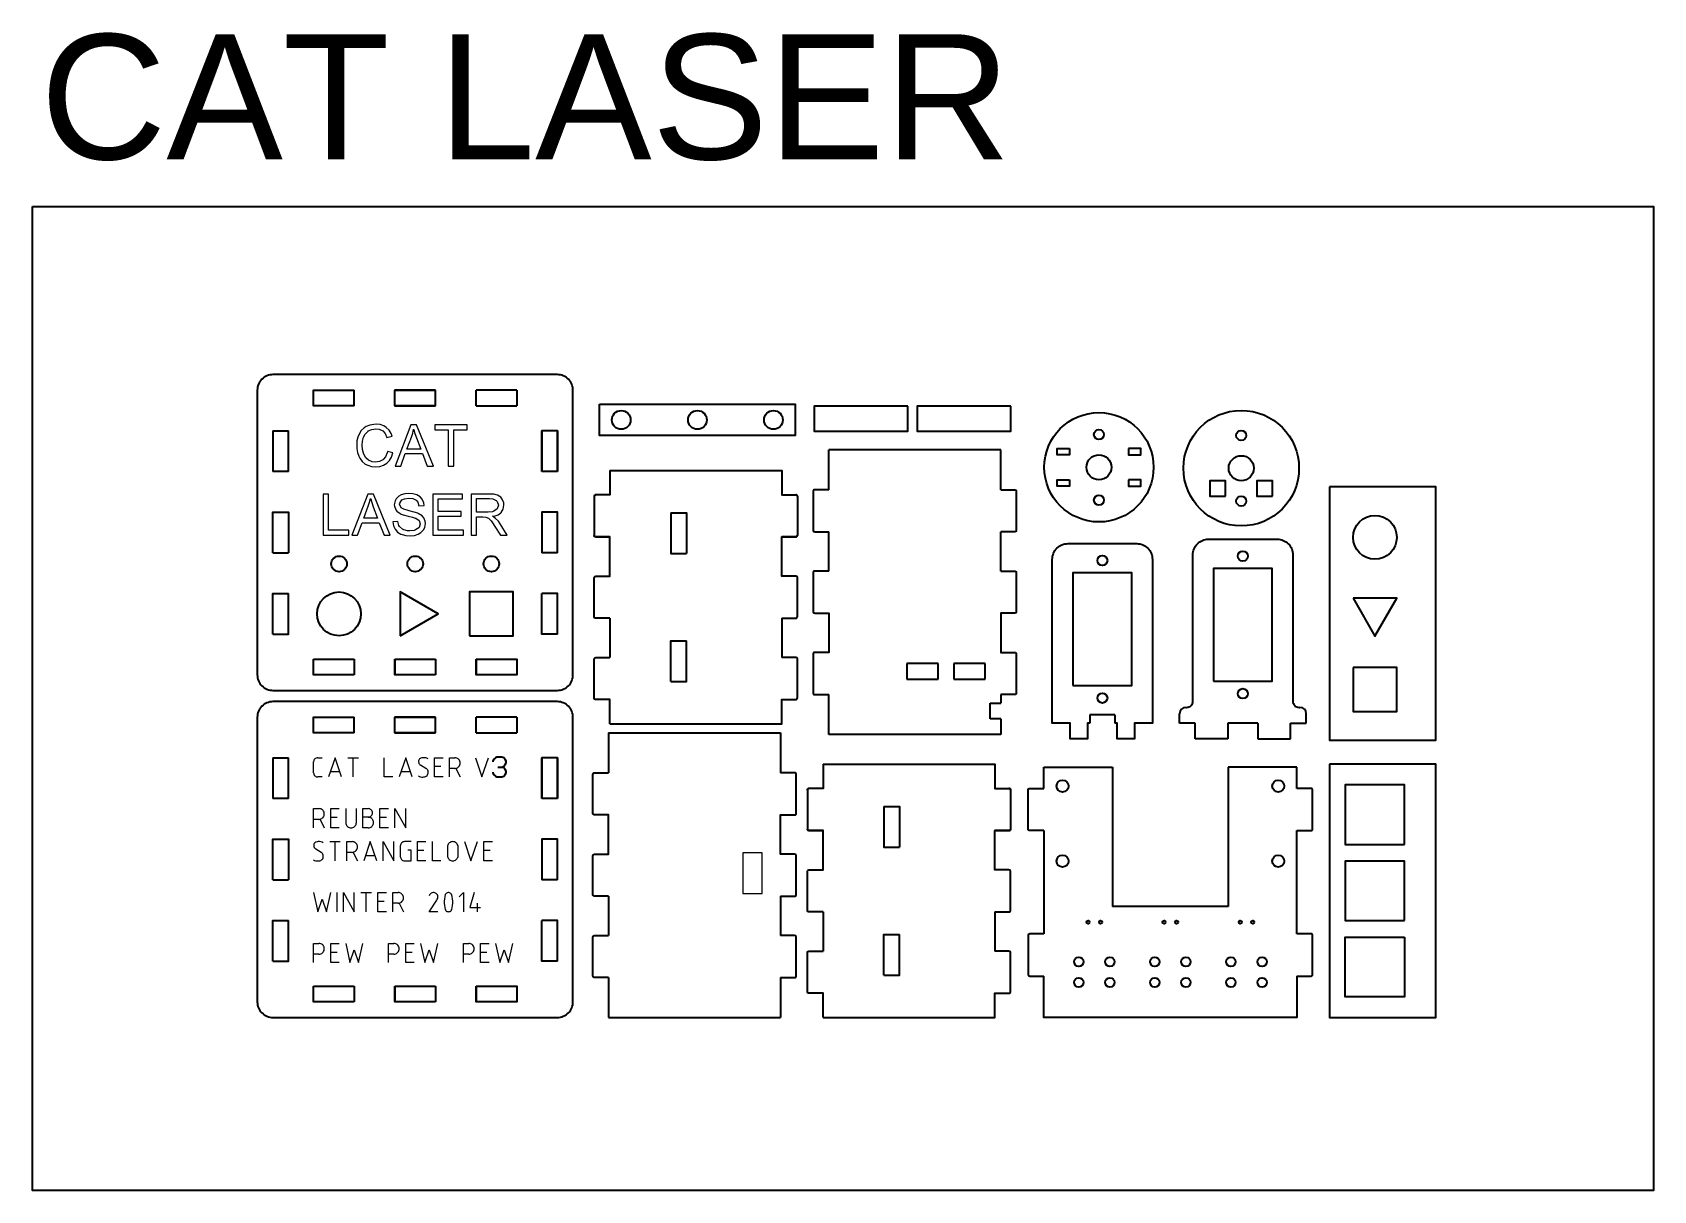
# Model space of a CAD drawing. Header units: inches. Extents: x 17910.3 to 17923.3, y 16469.2 to 16478.5.
import ezdxf

# ---------------------------------------------------------------- set-up
doc = ezdxf.new("R2010")
doc.units = ezdxf.units.IN
doc.header["$MEASUREMENT"] = 0
doc.layers.add('DEFAULT_LAYER', color=1, linetype='Continuous')
doc.styles.get("Standard").update_dxf_attribs({"font": 'arial.ttf'})

msp = doc.modelspace()

# ---------------------------------------------------------------- linework, layer by layer
at = {"color": 1}
for p, q in [((17913.243, 16475.474), (17913.568, 16475.474)), ((17913.893, 16475.474), (17914.218, 16475.474)), ((17918.089, 16475.122), (17916.714, 16475.122)), ((17916.714, 16474.803), (17916.714, 16475.122)), ((17918.089, 16474.803), (17918.089, 16475.122)), ((17916.714, 16474.153), (17916.714, 16474.466)), ((17918.089, 16474.153), (17918.089, 16474.466)), ((17914.963, 16473.776), (17914.963, 16473.463)), ((17916.338, 16473.776), (17916.338, 16473.463)), ((17912.593, 16473.324), (17912.593, 16473.449)), ((17917.589, 16473.414), (17917.339, 16473.414)), ((17917.339, 16473.414), (17917.339, 16473.289)), ((17917.589, 16473.289), (17917.589, 16473.414)), ((17917.964, 16473.414), (17917.714, 16473.414)), ((17917.714, 16473.414), (17917.714, 16473.289)), ((17917.964, 16473.289), (17917.964, 16473.414)), ((17917.339, 16473.289), (17917.589, 16473.289)), ((17917.714, 16473.289), (17917.964, 16473.289)), ((17916.714, 16472.847), (17916.714, 16473.166)), ((17918.004, 16472.972), (17918.004, 16473.097)), ((17918.004, 16473.097), (17918.089, 16473.097)), ((17918.089, 16473.166), (17918.089, 16473.097)), ((17918.089, 16472.972), (17918.004, 16472.972)), ((17918.089, 16472.972), (17918.089, 16472.847)), ((17919.002, 16473.003), (17918.802, 16473.003)), ((17918.802, 16473.003), (17918.802, 16472.938)), ((17919.002, 16473.003), (17919.002, 16472.938)), ((17919.52, 16472.938), (17919.52, 16473.013)), ((17919.645, 16472.938), (17919.52, 16472.938)), ((17919.645, 16472.813), (17919.645, 16472.938)), ((17920.145, 16472.938), (17919.907, 16472.938)), ((17919.907, 16472.938), (17919.907, 16472.813)), ((17920.145, 16472.938), (17920.145, 16472.813)), ((17920.407, 16472.813), (17920.407, 16472.938)), ((17920.407, 16472.938), (17920.533, 16472.938)), ((17920.533, 16472.938), (17920.533, 16473.013)), ((17913.243, 16472.859), (17913.568, 16472.859)), ((17913.893, 16472.859), (17914.218, 16472.859)), ((17914.953, 16472.859), (17914.953, 16472.54)), ((17914.953, 16472.859), (17916.328, 16472.859)), ((17916.328, 16472.859), (17916.328, 16472.54)), ((17918.089, 16472.847), (17916.714, 16472.847)), ((17919.907, 16472.813), (17919.645, 16472.813)), ((17920.145, 16472.813), (17920.407, 16472.813)), ((17918.434, 16472.415), (17918.434, 16472.584)), ((17918.434, 16472.584), (17918.984, 16472.584)), ((17918.984, 16472.584), (17918.984, 16471.471)), ((17920.459, 16472.584), (17919.909, 16472.584)), ((17919.909, 16472.584), (17919.909, 16471.471)), ((17920.459, 16472.415), (17920.459, 16472.584)), ((17918.434, 16472.078), (17918.434, 16471.252)), ((17920.459, 16471.252), (17920.459, 16472.078)), ((17914.953, 16471.553), (17914.953, 16471.24)), ((17916.328, 16471.553), (17916.328, 16471.24)), ((17916.668, 16471.428), (17916.668, 16471.115)), ((17918.043, 16471.428), (17918.043, 16471.115)), ((17919.909, 16471.471), (17918.984, 16471.471)), ((17914.953, 16470.903), (17914.953, 16470.584)), ((17916.328, 16470.903), (17916.328, 16470.584)), ((17912.593, 16470.709), (17912.593, 16470.834)), ((17914.953, 16470.584), (17916.328, 16470.584))]:
    msp.add_line(p, q, dxfattribs=at)
at = {"color": 1, "lineweight": 5}
for p, q in [((17916.026, 16471.901), (17916.026, 16471.576)), ((17916.181, 16471.901), (17916.026, 16471.901)), ((17916.181, 16471.576), (17916.181, 16471.901)), ((17916.026, 16471.576), (17916.181, 16471.576))]:
    msp.add_line(p, q, dxfattribs=at)
at = {"color": 3}
msp.add_lwpolyline([(17910.344, 16477.068), (17923.311, 16477.068), (17923.311, 16469.2), (17910.344, 16469.2)], close=True, dxfattribs=at)
at = {"color": 1}
for points in [[(17912.268, 16475.724, 0.414214), (17912.143, 16475.599), (17912.143, 16473.324, 0.414214), (17912.268, 16473.199), (17914.543, 16473.199, 0.414214), (17914.668, 16473.324), (17914.668, 16475.599, 0.414214), (17914.543, 16475.724), (17912.268, 16475.724)], [(17914.963, 16474.957), (17914.963, 16474.763), (17914.85, 16474.763, 0.414214), (17914.838, 16474.751), (17914.838, 16474.439, 0.414213), (17914.85, 16474.426), (17914.963, 16474.426)], [(17914.963, 16474.957), (17916.338, 16474.957), (17916.338, 16474.763), (17916.45, 16474.763, -0.414214), (17916.463, 16474.751), (17916.463, 16474.439, -0.414213), (17916.45, 16474.426), (17916.338, 16474.426)], [(17914.838, 16474.751, -0.414214), (17914.85, 16474.763)], [(17916.463, 16474.751, 0.414214), (17916.45, 16474.763)], [(17916.714, 16474.803), (17916.602, 16474.803, 0.414214), (17916.589, 16474.79), (17916.589, 16474.478, 0.414213), (17916.602, 16474.466), (17916.714, 16474.466)], [(17918.089, 16474.803), (17918.202, 16474.803, -0.414214), (17918.214, 16474.79), (17918.214, 16474.478, -0.414213), (17918.202, 16474.466), (17918.089, 16474.466)], [(17914.963, 16473.776), (17914.85, 16473.776, -0.414214), (17914.838, 16473.789), (17914.838, 16474.101, -0.414213), (17914.85, 16474.113), (17914.963, 16474.113), (17914.963, 16474.426), (17914.85, 16474.426, -0.414214), (17914.838, 16474.439)], [(17916.338, 16473.776), (17916.45, 16473.776, 0.414214), (17916.463, 16473.789), (17916.463, 16474.101, 0.414213), (17916.45, 16474.113), (17916.338, 16474.113), (17916.338, 16474.426), (17916.45, 16474.426, 0.414214), (17916.463, 16474.439)], [(17918.802, 16472.938), (17918.783, 16472.938), (17918.783, 16472.813), (17918.645, 16472.813), (17918.645, 16472.938), (17918.502, 16472.938), (17918.502, 16474.248, -0.414214), (17918.627, 16474.373), (17919.177, 16474.373, -0.414214), (17919.302, 16474.248), (17919.302, 16472.938), (17919.158, 16472.938), (17919.158, 16472.813), (17919.021, 16472.813), (17919.021, 16472.938), (17919.002, 16472.938)], [(17919.57, 16473.063), (17919.576, 16473.063, 0.414214), (17919.626, 16473.113), (17919.626, 16474.283, -0.414214), (17919.751, 16474.408), (17920.301, 16474.408, -0.414214), (17920.426, 16474.283), (17920.426, 16473.113, 0.414214), (17920.476, 16473.063), (17920.483, 16473.063)], [(17916.714, 16474.153), (17916.602, 16474.153, 0.414214), (17916.589, 16474.14), (17916.589, 16473.828, 0.414213), (17916.602, 16473.816), (17916.714, 16473.816), (17916.714, 16473.503), (17916.602, 16473.503, 0.414214), (17916.589, 16473.49), (17916.589, 16473.178, 0.414214), (17916.602, 16473.166), (17916.714, 16473.166)], [(17918.089, 16474.153), (17918.202, 16474.153, -0.414214), (17918.214, 16474.14), (17918.214, 16473.828, -0.414213), (17918.202, 16473.816), (17918.089, 16473.816), (17918.089, 16473.503), (17918.202, 16473.503, -0.414214), (17918.214, 16473.49), (17918.214, 16473.178, -0.414214), (17918.202, 16473.166), (17918.089, 16473.166)], [(17914.963, 16472.932), (17914.963, 16473.126), (17914.85, 16473.126, -0.414214), (17914.838, 16473.139), (17914.838, 16473.451, -0.414213), (17914.85, 16473.463), (17914.963, 16473.463)], [(17914.963, 16472.932), (17916.338, 16472.932), (17916.338, 16473.126), (17916.45, 16473.126, 0.414214), (17916.463, 16473.139), (17916.463, 16473.451, 0.414213), (17916.45, 16473.463), (17916.338, 16473.463)], [(17912.268, 16473.109, 0.414214), (17912.143, 16472.984), (17912.143, 16470.709, 0.414214), (17912.268, 16470.584), (17914.543, 16470.584, 0.414214), (17914.668, 16470.709), (17914.668, 16472.984, 0.414214), (17914.543, 16473.109), (17912.268, 16473.109)], [(17914.953, 16471.553), (17914.841, 16471.553, -0.414214), (17914.828, 16471.565), (17914.828, 16471.877, -0.414213), (17914.841, 16471.89), (17914.953, 16471.89), (17914.953, 16472.203), (17914.841, 16472.203, -0.414214), (17914.828, 16472.215), (17914.828, 16472.527, -0.414214), (17914.841, 16472.54), (17914.953, 16472.54)], [(17916.328, 16471.553), (17916.441, 16471.553, 0.414214), (17916.453, 16471.565), (17916.453, 16471.877, 0.414213), (17916.441, 16471.89), (17916.328, 16471.89), (17916.328, 16472.203), (17916.441, 16472.203, 0.414214), (17916.453, 16472.215), (17916.453, 16472.527, 0.414214), (17916.441, 16472.54), (17916.328, 16472.54)], [(17916.668, 16472.609), (17916.668, 16472.415), (17916.555, 16472.415, 0.414214), (17916.543, 16472.402), (17916.543, 16472.09, 0.414213), (17916.555, 16472.078), (17916.668, 16472.078)], [(17916.668, 16472.609), (17918.043, 16472.609), (17918.043, 16472.415), (17918.155, 16472.415, -0.414214), (17918.168, 16472.402), (17918.168, 16472.09, -0.414213), (17918.155, 16472.078), (17918.043, 16472.078)], [(17916.543, 16472.402, -0.414214), (17916.555, 16472.415)], [(17918.168, 16472.402, 0.414214), (17918.155, 16472.415)], [(17918.434, 16472.078), (17918.321, 16472.078, -0.414214), (17918.309, 16472.09), (17918.309, 16472.402, -0.414214), (17918.321, 16472.415), (17918.434, 16472.415)], [(17920.459, 16472.078), (17920.571, 16472.078, 0.414214), (17920.584, 16472.09), (17920.584, 16472.402, 0.414214), (17920.571, 16472.415), (17920.459, 16472.415)], [(17916.668, 16471.428), (17916.555, 16471.428, -0.414214), (17916.543, 16471.44), (17916.543, 16471.752, -0.414213), (17916.555, 16471.765), (17916.668, 16471.765), (17916.668, 16472.078), (17916.555, 16472.078, -0.414214), (17916.543, 16472.09)], [(17918.043, 16471.428), (17918.155, 16471.428, 0.414214), (17918.168, 16471.44), (17918.168, 16471.752, 0.414213), (17918.155, 16471.765), (17918.043, 16471.765), (17918.043, 16472.078), (17918.155, 16472.078, 0.414214), (17918.168, 16472.09)], [(17914.953, 16470.903), (17914.841, 16470.903, -0.414214), (17914.828, 16470.915), (17914.828, 16471.227, -0.414213), (17914.841, 16471.24), (17914.953, 16471.24)], [(17916.328, 16470.903), (17916.441, 16470.903, 0.414214), (17916.453, 16470.915), (17916.453, 16471.227, 0.414213), (17916.441, 16471.24), (17916.328, 16471.24)], [(17918.434, 16471.252), (17918.321, 16471.252, 0.414214), (17918.309, 16471.24), (17918.309, 16470.928, 0.414214), (17918.321, 16470.915), (17918.434, 16470.915)], [(17920.459, 16470.915), (17920.571, 16470.915, 0.414214), (17920.584, 16470.928), (17920.584, 16471.24, 0.414214), (17920.571, 16471.252), (17920.459, 16471.252)], [(17916.668, 16470.584), (17916.668, 16470.778), (17916.555, 16470.778, -0.414214), (17916.543, 16470.79), (17916.543, 16471.102, -0.414213), (17916.555, 16471.115), (17916.668, 16471.115)], [(17916.668, 16470.584), (17918.043, 16470.584), (17918.043, 16470.778), (17918.155, 16470.778, 0.414214), (17918.168, 16470.79), (17918.168, 16471.102, 0.414213), (17918.155, 16471.115), (17918.043, 16471.115)]]:
    msp.add_lwpolyline(points, format="xyb", dxfattribs=at)
for points in [[(17912.918, 16475.474), (17912.593, 16475.474), (17912.593, 16475.599), (17912.918, 16475.599)], [(17912.918, 16475.474), (17912.918, 16475.599)], [(17913.568, 16475.599), (17913.243, 16475.599)], [(17913.568, 16475.474), (17913.243, 16475.474), (17913.243, 16475.599), (17913.568, 16475.599)], [(17913.568, 16475.474), (17913.568, 16475.599)], [(17914.218, 16475.599), (17913.893, 16475.599)], [(17913.893, 16475.474), (17913.893, 16475.599)], [(17914.218, 16475.599), (17914.218, 16475.474)], [(17912.268, 16475.274), (17912.393, 16475.274)], [(17912.268, 16475.274), (17912.268, 16474.949)], [(17912.393, 16474.949), (17912.393, 16475.274)], [(17914.543, 16474.949), (17914.543, 16475.274), (17914.418, 16475.274), (17914.418, 16474.949)], [(17914.418, 16474.949), (17914.418, 16475.274)], [(17914.543, 16475.274), (17914.543, 16474.949)], [(17912.393, 16474.949), (17912.268, 16474.949)], [(17914.543, 16474.949), (17914.418, 16474.949)], [(17912.268, 16474.299), (17912.268, 16474.624), (17912.393, 16474.624), (17912.393, 16474.299)], [(17914.543, 16474.299), (17914.543, 16474.624), (17914.418, 16474.624), (17914.418, 16474.299)], [(17915.45, 16474.62), (17915.45, 16474.295), (17915.575, 16474.295)], [(17915.45, 16474.62), (17915.575, 16474.62), (17915.575, 16474.295)], [(17920.72, 16474.627), (17920.72, 16474.302)], [(17912.268, 16474.299), (17912.393, 16474.299)], [(17914.543, 16474.299), (17914.418, 16474.299)], [(17912.268, 16473.649), (17912.393, 16473.649), (17912.393, 16473.974)], [(17912.268, 16473.649), (17912.268, 16473.974), (17912.393, 16473.974)], [(17914.543, 16473.649), (17914.418, 16473.649), (17914.418, 16473.974)], [(17914.543, 16473.649), (17914.543, 16473.974), (17914.418, 16473.974)], [(17915.45, 16473.27), (17915.45, 16473.595), (17915.575, 16473.595)], [(17915.45, 16473.27), (17915.575, 16473.27), (17915.575, 16473.595)], [(17912.918, 16473.324), (17912.593, 16473.324), (17912.593, 16473.449)], [(17912.593, 16473.449), (17912.918, 16473.449)], [(17912.918, 16473.449), (17912.918, 16473.324)], [(17913.568, 16473.324), (17913.243, 16473.324), (17913.243, 16473.449)], [(17913.243, 16473.449), (17913.568, 16473.449)], [(17913.243, 16473.449), (17913.243, 16473.324)], [(17913.568, 16473.449), (17913.568, 16473.324)], [(17913.893, 16473.449), (17913.893, 16473.324)], [(17912.918, 16472.859), (17912.593, 16472.859), (17912.593, 16472.984), (17912.918, 16472.984)], [(17912.918, 16472.859), (17912.918, 16472.984)], [(17913.568, 16472.984), (17913.243, 16472.984)], [(17913.568, 16472.859), (17913.243, 16472.859), (17913.243, 16472.984), (17913.568, 16472.984)], [(17913.568, 16472.859), (17913.568, 16472.984)], [(17914.218, 16472.984), (17913.893, 16472.984)], [(17913.893, 16472.859), (17913.893, 16472.984)], [(17914.218, 16472.984), (17914.218, 16472.859)], [(17912.268, 16472.659), (17912.393, 16472.659)], [(17912.268, 16472.659), (17912.268, 16472.334)], [(17912.393, 16472.334), (17912.393, 16472.659)], [(17914.543, 16472.334), (17914.543, 16472.659), (17914.418, 16472.659), (17914.418, 16472.334)], [(17914.418, 16472.334), (17914.418, 16472.659)], [(17914.543, 16472.659), (17914.543, 16472.334)], [(17912.393, 16472.334), (17912.268, 16472.334)], [(17914.543, 16472.334), (17914.418, 16472.334)], [(17917.155, 16472.271), (17917.155, 16471.946), (17917.28, 16471.946)], [(17917.155, 16472.271), (17917.28, 16472.271), (17917.28, 16471.946)], [(17912.268, 16471.684), (17912.268, 16472.009), (17912.393, 16472.009), (17912.393, 16471.684)], [(17914.543, 16471.684), (17914.543, 16472.009), (17914.418, 16472.009), (17914.418, 16471.684)], [(17912.268, 16471.684), (17912.393, 16471.684)], [(17914.543, 16471.684), (17914.418, 16471.684)], [(17912.268, 16471.034), (17912.393, 16471.034), (17912.393, 16471.359)], [(17912.268, 16471.034), (17912.268, 16471.359), (17912.393, 16471.359)], [(17914.543, 16471.034), (17914.418, 16471.034), (17914.418, 16471.359)], [(17914.543, 16471.034), (17914.543, 16471.359), (17914.418, 16471.359)], [(17917.155, 16470.921), (17917.155, 16471.246), (17917.28, 16471.246)], [(17917.155, 16470.921), (17917.28, 16470.921), (17917.28, 16471.246)], [(17920.459, 16470.915), (17920.459, 16470.584), (17918.434, 16470.584), (17918.434, 16470.915)], [(17912.918, 16470.709), (17912.593, 16470.709), (17912.593, 16470.834)], [(17912.593, 16470.834), (17912.918, 16470.834)], [(17912.918, 16470.834), (17912.918, 16470.709)], [(17913.568, 16470.709), (17913.243, 16470.709), (17913.243, 16470.834)], [(17913.243, 16470.834), (17913.568, 16470.834)], [(17913.243, 16470.834), (17913.243, 16470.709)], [(17913.568, 16470.834), (17913.568, 16470.709)], [(17913.893, 16470.834), (17913.893, 16470.709)]]:
    msp.add_lwpolyline(points, dxfattribs=at)
for points in [[(17914.879, 16475.487), (17916.446, 16475.487), (17916.446, 16475.237), (17914.879, 16475.237)], [(17917.346, 16475.472), (17916.596, 16475.472), (17916.596, 16475.272), (17917.346, 16475.272)], [(17918.171, 16475.472), (17917.421, 16475.472), (17917.421, 16475.272), (17918.171, 16475.272)], [(17918.64, 16475.133), (17918.64, 16475.083), (17918.54, 16475.083), (17918.54, 16475.133)], [(17919.11, 16475.133), (17919.11, 16475.083), (17919.21, 16475.083), (17919.21, 16475.133)], [(17918.64, 16474.883), (17918.64, 16474.833), (17918.54, 16474.833), (17918.54, 16474.883)], [(17919.11, 16474.883), (17919.11, 16474.833), (17919.21, 16474.833), (17919.21, 16474.883)], [(17919.888, 16474.751), (17919.888, 16474.876), (17919.763, 16474.876), (17919.763, 16474.751)], [(17920.264, 16474.751), (17920.264, 16474.876), (17920.139, 16474.876), (17920.139, 16474.751)], [(17920.72, 16474.827), (17920.72, 16472.802), (17921.57, 16472.802), (17921.57, 16474.827)], [(17918.667, 16473.238), (17919.137, 16473.238), (17919.137, 16474.138), (17918.667, 16474.138)], [(17919.791, 16473.273), (17920.261, 16473.273), (17920.261, 16474.173), (17919.791, 16474.173)], [(17913.285, 16473.636), (17913.589, 16473.811), (17913.285, 16473.986)], [(17913.84, 16473.636), (17914.19, 16473.636), (17914.19, 16473.986), (17913.84, 16473.986)], [(17920.907, 16473.936), (17921.082, 16473.632), (17921.257, 16473.936)], [(17913.893, 16473.449), (17914.218, 16473.449), (17914.218, 16473.324), (17913.893, 16473.324)], [(17920.907, 16473.381), (17920.907, 16473.031), (17921.257, 16473.031), (17921.257, 16473.381)], [(17920.72, 16472.609), (17920.72, 16470.584), (17921.57, 16470.584), (17921.57, 16472.609)], [(17921.32, 16471.968), (17921.32, 16472.443), (17920.845, 16472.443), (17920.845, 16471.968)], [(17921.32, 16471.359), (17921.32, 16471.834), (17920.845, 16471.834), (17920.845, 16471.359)], [(17921.32, 16471.225), (17921.32, 16470.75), (17920.845, 16470.75), (17920.845, 16471.225)], [(17913.893, 16470.834), (17914.218, 16470.834), (17914.218, 16470.709), (17913.893, 16470.709)]]:
    msp.add_lwpolyline(points, close=True, dxfattribs=at)
at = {"color": 3, "lineweight": 0}
for points in [[(17912.999, 16475.298), (17912.975, 16475.276), (17912.958, 16475.249), (17912.948, 16475.225), (17912.94, 16475.194), (17912.938, 16475.16), (17912.939, 16475.134), (17912.945, 16475.102), (17912.955, 16475.072), (17912.963, 16475.055), (17912.982, 16475.03), (17913.006, 16475.009), (17913.026, 16474.999), (17913.056, 16474.99), (17913.092, 16474.988), (17913.122, 16474.99), (17913.153, 16475), (17913.179, 16475.016), (17913.179, 16475.017)], [(17913.088, 16475.025), (17913.062, 16475.028), (17913.033, 16475.041), (17913.011, 16475.059), (17912.995, 16475.087), (17912.992, 16475.095), (17912.985, 16475.125), (17912.983, 16475.16), (17912.985, 16475.192), (17912.993, 16475.223), (17913.006, 16475.249), (17913.029, 16475.272), (17913.031, 16475.274), (17913.058, 16475.286), (17913.092, 16475.29)], [(17913.093, 16475.327), (17913.074, 16475.326), (17913.042, 16475.32), (17913.013, 16475.308), (17912.999, 16475.298)], [(17913.092, 16475.29), (17913.119, 16475.287), (17913.146, 16475.274), (17913.165, 16475.253), (17913.18, 16475.222), (17913.222, 16475.232), (17913.214, 16475.254), (17913.198, 16475.281), (17913.175, 16475.302), (17913.156, 16475.314), (17913.126, 16475.324), (17913.093, 16475.327)], [(17913.417, 16475.322), (17913.371, 16475.322), (17913.245, 16474.993), (17913.291, 16474.993), (17913.327, 16475.093), (17913.464, 16475.093)], [(17913.339, 16475.128), (17913.376, 16475.225), (17913.386, 16475.256), (17913.393, 16475.287)], [(17913.393, 16475.287), (17913.395, 16475.282), (17913.404, 16475.254), (17913.417, 16475.219), (17913.451, 16475.128), (17913.339, 16475.128)], [(17913.464, 16475.093), (17913.503, 16474.993), (17913.552, 16474.993), (17913.417, 16475.322)], [(17913.184, 16475.109), (17913.182, 16475.099), (17913.169, 16475.068), (17913.15, 16475.046), (17913.148, 16475.044), (17913.12, 16475.03), (17913.088, 16475.025)], [(17913.179, 16475.017), (17913.2, 16475.038), (17913.216, 16475.065), (17913.228, 16475.098), (17913.184, 16475.109)], [(17913.072, 16474.769), (17913.026, 16474.769), (17912.9, 16474.441), (17912.945, 16474.441), (17912.982, 16474.54), (17913.119, 16474.54)], [(17913.119, 16474.54), (17913.157, 16474.441), (17913.207, 16474.441), (17913.072, 16474.769)], [(17913.447, 16474.746), (17913.419, 16474.763), (17913.418, 16474.763), (17913.388, 16474.772), (17913.355, 16474.774), (17913.324, 16474.772), (17913.294, 16474.763), (17913.275, 16474.753), (17913.253, 16474.731), (17913.245, 16474.715), (17913.239, 16474.684), (17913.24, 16474.673), (17913.25, 16474.644), (17913.259, 16474.633), (17913.286, 16474.613), (17913.286, 16474.612), (17913.311, 16474.603), (17913.349, 16474.593), (17913.384, 16474.583), (17913.407, 16474.577), (17913.411, 16474.575), (17913.437, 16474.557), (17913.446, 16474.53), (17913.437, 16474.502), (17913.435, 16474.5), (17913.408, 16474.482), (17913.397, 16474.478), (17913.364, 16474.475)], [(17913.264, 16474.465), (17913.292, 16474.448), (17913.301, 16474.445), (17913.331, 16474.438), (17913.366, 16474.435), (17913.4, 16474.439), (17913.43, 16474.448), (17913.451, 16474.461), (17913.472, 16474.484), (17913.482, 16474.502), (17913.488, 16474.534), (17913.486, 16474.551), (17913.474, 16474.58), (17913.461, 16474.596), (17913.431, 16474.614), (17913.426, 16474.616), (17913.399, 16474.625), (17913.359, 16474.635), (17913.351, 16474.637), (17913.314, 16474.647), (17913.294, 16474.658), (17913.293, 16474.659), (17913.281, 16474.687), (17913.282, 16474.696), (17913.299, 16474.722), (17913.321, 16474.732), (17913.356, 16474.736)], [(17913.356, 16474.736), (17913.388, 16474.733), (17913.414, 16474.72), (17913.426, 16474.705), (17913.436, 16474.674), (17913.478, 16474.677), (17913.474, 16474.699), (17913.461, 16474.728), (17913.447, 16474.746)], [(17913.998, 16474.769), (17913.853, 16474.769), (17913.853, 16474.441), (17913.896, 16474.441), (17913.896, 16474.587), (17913.947, 16474.587)], [(17914.091, 16474.743), (17914.065, 16474.761), (17914.063, 16474.761), (17914.036, 16474.767), (17913.998, 16474.769)], [(17914.093, 16474.621), (17914.11, 16474.647), (17914.115, 16474.68), (17914.114, 16474.699), (17914.102, 16474.729), (17914.091, 16474.743)], [(17912.994, 16474.576), (17913.03, 16474.672), (17913.04, 16474.703), (17913.048, 16474.734)], [(17913.048, 16474.734), (17913.05, 16474.73), (17913.059, 16474.701), (17913.071, 16474.666), (17913.105, 16474.576), (17912.994, 16474.576)], [(17913.896, 16474.624), (17913.896, 16474.733), (17914.001, 16474.733)], [(17914.001, 16474.733), (17914.028, 16474.73), (17914.054, 16474.718), (17914.062, 16474.709), (17914.071, 16474.68), (17914.062, 16474.65), (17914.061, 16474.65), (17914.036, 16474.631), (17914.025, 16474.627), (17913.99, 16474.624), (17913.896, 16474.624)], [(17914.023, 16474.591), (17914.038, 16474.593), (17914.07, 16474.604), (17914.092, 16474.62), (17914.093, 16474.621)], [(17913.267, 16474.55), (17913.226, 16474.546), (17913.232, 16474.516), (17913.245, 16474.488), (17913.264, 16474.465)], [(17913.364, 16474.475), (17913.345, 16474.476), (17913.314, 16474.484), (17913.304, 16474.489), (17913.281, 16474.51), (17913.276, 16474.518), (17913.267, 16474.55)], [(17913.947, 16474.587), (17913.971, 16474.585), (17913.991, 16474.577), (17914.013, 16474.554), (17914.024, 16474.539), (17914.044, 16474.51), (17914.087, 16474.441), (17914.142, 16474.441), (17914.085, 16474.53), (17914.071, 16474.551), (17914.049, 16474.574), (17914.023, 16474.591)], [(17912.628, 16472.661), (17912.621, 16472.66), (17912.615, 16472.658), (17912.609, 16472.655), (17912.603, 16472.651), (17912.599, 16472.646), (17912.596, 16472.64), (17912.594, 16472.633), (17912.593, 16472.627)], [(17912.628, 16472.661), (17912.662, 16472.661)], [(17912.816, 16472.507), (17912.765, 16472.661), (17912.713, 16472.507)], [(17912.867, 16472.661), (17912.953, 16472.661)], [(17912.91, 16472.507), (17912.91, 16472.661)], [(17913.227, 16472.507), (17913.158, 16472.507), (17913.158, 16472.661)], [(17913.381, 16472.507), (17913.33, 16472.661), (17913.278, 16472.507)], [(17913.509, 16472.653), (17913.5, 16472.657), (17913.49, 16472.66), (17913.48, 16472.661), (17913.47, 16472.661), (17913.46, 16472.66), (17913.45, 16472.657), (17913.441, 16472.653)], [(17913.629, 16472.507), (17913.561, 16472.507), (17913.561, 16472.661), (17913.629, 16472.661)], [(17913.681, 16472.507), (17913.681, 16472.661), (17913.723, 16472.661)], [(17913.723, 16472.575), (17913.731, 16472.576), (17913.738, 16472.578), (17913.745, 16472.581), (17913.751, 16472.585), (17913.756, 16472.591), (17913.761, 16472.597), (17913.764, 16472.604), (17913.766, 16472.611), (17913.766, 16472.618), (17913.766, 16472.626), (17913.764, 16472.633), (17913.761, 16472.64), (17913.756, 16472.646), (17913.751, 16472.651), (17913.745, 16472.655), (17913.738, 16472.658), (17913.731, 16472.66), (17913.723, 16472.661)], [(17913.888, 16472.661), (17913.94, 16472.507), (17913.991, 16472.661)], [(17912.593, 16472.541), (17912.593, 16472.627)], [(17912.593, 16472.541), (17912.594, 16472.534), (17912.596, 16472.528), (17912.599, 16472.522), (17912.603, 16472.517), (17912.609, 16472.513), (17912.615, 16472.509), (17912.621, 16472.508), (17912.628, 16472.507)], [(17912.731, 16472.55), (17912.799, 16472.55)], [(17913.296, 16472.55), (17913.364, 16472.55)], [(17913.441, 16472.653), (17913.437, 16472.647), (17913.435, 16472.641), (17913.433, 16472.635), (17913.433, 16472.628), (17913.434, 16472.622), (17913.436, 16472.615), (17913.44, 16472.61), (17913.444, 16472.605), (17913.449, 16472.601)], [(17913.433, 16472.515), (17913.44, 16472.511), (17913.449, 16472.508), (17913.458, 16472.506), (17913.466, 16472.506), (17913.475, 16472.507), (17913.482, 16472.508), (17913.489, 16472.51), (17913.495, 16472.514), (17913.501, 16472.519), (17913.505, 16472.525), (17913.508, 16472.531), (17913.51, 16472.538), (17913.51, 16472.546), (17913.509, 16472.553), (17913.507, 16472.56), (17913.503, 16472.566), (17913.498, 16472.571), (17913.492, 16472.575), (17913.449, 16472.601)], [(17913.561, 16472.593), (17913.612, 16472.593)], [(17913.723, 16472.575), (17913.681, 16472.575)], [(17913.732, 16472.575), (17913.766, 16472.507)], [(17912.662, 16472.507), (17912.628, 16472.507)], [(17912.593, 16472.1), (17912.593, 16472.254), (17912.636, 16472.254)], [(17912.636, 16472.168), (17912.593, 16472.168)], [(17912.636, 16472.168), (17912.644, 16472.169), (17912.651, 16472.171), (17912.658, 16472.174), (17912.664, 16472.179), (17912.669, 16472.184), (17912.673, 16472.19), (17912.677, 16472.197), (17912.678, 16472.204), (17912.679, 16472.211), (17912.678, 16472.219), (17912.677, 16472.226), (17912.673, 16472.233), (17912.669, 16472.239), (17912.664, 16472.244), (17912.658, 16472.248), (17912.651, 16472.251), (17912.644, 16472.253), (17912.636, 16472.254)], [(17912.645, 16472.168), (17912.679, 16472.1)], [(17912.799, 16472.1), (17912.731, 16472.1), (17912.731, 16472.254), (17912.799, 16472.254)], [(17912.731, 16472.186), (17912.782, 16472.186)], [(17912.85, 16472.254), (17912.85, 16472.143), (17912.851, 16472.135), (17912.853, 16472.128), (17912.856, 16472.121), (17912.86, 16472.115), (17912.865, 16472.11), (17912.872, 16472.106), (17912.878, 16472.102), (17912.886, 16472.1), (17912.893, 16472.1), (17912.9, 16472.1), (17912.908, 16472.102), (17912.915, 16472.106), (17912.921, 16472.11), (17912.926, 16472.115), (17912.93, 16472.121), (17912.933, 16472.128), (17912.935, 16472.135), (17912.936, 16472.143), (17912.936, 16472.254)], [(17912.987, 16472.1), (17912.987, 16472.254), (17913.03, 16472.254)], [(17913.03, 16472.186), (17912.987, 16472.186)], [(17913.03, 16472.186), (17913.037, 16472.186), (17913.043, 16472.188), (17913.049, 16472.191), (17913.054, 16472.196), (17913.058, 16472.201), (17913.062, 16472.207), (17913.064, 16472.213), (17913.064, 16472.22), (17913.064, 16472.226), (17913.062, 16472.233), (17913.058, 16472.239), (17913.054, 16472.244), (17913.049, 16472.248), (17913.043, 16472.251), (17913.037, 16472.253), (17913.03, 16472.254)], [(17913.03, 16472.1), (17913.037, 16472.1), (17913.045, 16472.102), (17913.052, 16472.106), (17913.058, 16472.11), (17913.063, 16472.115), (17913.067, 16472.121), (17913.07, 16472.128), (17913.072, 16472.135), (17913.073, 16472.143), (17913.072, 16472.15), (17913.07, 16472.157), (17913.067, 16472.164), (17913.063, 16472.17), (17913.058, 16472.176), (17913.052, 16472.18), (17913.045, 16472.183), (17913.037, 16472.185), (17913.03, 16472.186)], [(17913.193, 16472.1), (17913.124, 16472.1), (17913.124, 16472.254), (17913.193, 16472.254)], [(17913.124, 16472.186), (17913.176, 16472.186)], [(17913.244, 16472.1), (17913.244, 16472.254), (17913.33, 16472.1), (17913.33, 16472.254)], [(17913.03, 16472.1), (17912.987, 16472.1)], [(17912.593, 16471.844), (17912.601, 16471.84), (17912.61, 16471.837), (17912.618, 16471.835), (17912.627, 16471.835), (17912.636, 16471.836), (17912.644, 16471.837), (17912.65, 16471.839), (17912.656, 16471.843), (17912.662, 16471.848), (17912.666, 16471.853), (17912.669, 16471.86), (17912.671, 16471.867), (17912.671, 16471.874), (17912.67, 16471.882), (17912.668, 16471.889), (17912.664, 16471.895), (17912.659, 16471.9), (17912.653, 16471.904), (17912.61, 16471.93)], [(17912.602, 16471.981), (17912.598, 16471.976), (17912.596, 16471.97), (17912.594, 16471.964), (17912.594, 16471.957), (17912.595, 16471.951), (17912.597, 16471.944), (17912.601, 16471.939), (17912.605, 16471.934), (17912.61, 16471.93)], [(17912.671, 16471.981), (17912.661, 16471.986), (17912.651, 16471.988), (17912.641, 16471.99), (17912.631, 16471.99), (17912.621, 16471.988), (17912.611, 16471.986), (17912.602, 16471.981)], [(17912.722, 16471.99), (17912.807, 16471.99)], [(17912.765, 16471.836), (17912.765, 16471.99)], [(17912.859, 16471.836), (17912.859, 16471.99), (17912.902, 16471.99)], [(17912.902, 16471.904), (17912.859, 16471.904)], [(17912.902, 16471.904), (17912.909, 16471.905), (17912.916, 16471.907), (17912.923, 16471.91), (17912.929, 16471.914), (17912.934, 16471.92), (17912.939, 16471.926), (17912.942, 16471.932), (17912.944, 16471.94), (17912.944, 16471.947), (17912.944, 16471.955), (17912.942, 16471.962), (17912.939, 16471.969), (17912.934, 16471.975), (17912.929, 16471.98), (17912.923, 16471.984), (17912.916, 16471.987), (17912.909, 16471.989), (17912.902, 16471.99)], [(17912.91, 16471.904), (17912.944, 16471.836)], [(17913.099, 16471.836), (17913.047, 16471.99), (17912.996, 16471.836)], [(17913.15, 16471.836), (17913.15, 16471.99), (17913.236, 16471.836), (17913.236, 16471.99)], [(17913.373, 16471.99), (17913.321, 16471.99), (17913.315, 16471.989), (17913.308, 16471.987), (17913.302, 16471.984), (17913.297, 16471.98), (17913.293, 16471.975), (17913.29, 16471.969), (17913.288, 16471.962), (17913.287, 16471.956), (17913.287, 16471.87), (17913.288, 16471.863), (17913.29, 16471.857), (17913.293, 16471.851), (17913.297, 16471.846), (17913.302, 16471.842), (17913.308, 16471.838), (17913.315, 16471.837), (17913.321, 16471.836), (17913.373, 16471.836), (17913.373, 16471.922), (17913.347, 16471.922)], [(17913.492, 16471.836), (17913.424, 16471.836), (17913.424, 16471.99), (17913.492, 16471.99)], [(17913.424, 16471.922), (17913.475, 16471.922)], [(17913.612, 16471.836), (17913.544, 16471.836), (17913.544, 16471.99)], [(17913.664, 16471.879), (17913.664, 16471.871), (17913.666, 16471.864), (17913.669, 16471.857), (17913.674, 16471.851), (17913.679, 16471.846), (17913.685, 16471.841), (17913.692, 16471.838), (17913.699, 16471.837), (17913.706, 16471.836), (17913.714, 16471.837), (17913.721, 16471.838), (17913.728, 16471.841), (17913.734, 16471.846), (17913.739, 16471.851), (17913.743, 16471.857), (17913.747, 16471.864), (17913.749, 16471.871), (17913.749, 16471.879), (17913.749, 16471.947), (17913.749, 16471.955), (17913.747, 16471.962), (17913.743, 16471.969), (17913.739, 16471.975), (17913.734, 16471.98), (17913.728, 16471.984), (17913.721, 16471.987), (17913.714, 16471.989), (17913.706, 16471.99), (17913.699, 16471.989), (17913.692, 16471.987), (17913.685, 16471.984), (17913.679, 16471.98), (17913.674, 16471.975), (17913.669, 16471.969), (17913.666, 16471.962), (17913.664, 16471.955), (17913.664, 16471.947), (17913.664, 16471.879)], [(17913.801, 16471.99), (17913.852, 16471.836), (17913.903, 16471.99)], [(17914.023, 16471.836), (17913.955, 16471.836), (17913.955, 16471.99), (17914.023, 16471.99)], [(17913.955, 16471.922), (17914.006, 16471.922)], [(17913.013, 16471.879), (17913.081, 16471.879)], [(17912.593, 16471.583), (17912.628, 16471.429), (17912.662, 16471.531), (17912.696, 16471.429), (17912.731, 16471.583)], [(17912.782, 16471.429), (17912.782, 16471.583)], [(17912.833, 16471.429), (17912.833, 16471.583), (17912.919, 16471.429), (17912.919, 16471.583)], [(17912.97, 16471.583), (17913.056, 16471.583)], [(17913.013, 16471.429), (17913.013, 16471.583)], [(17913.176, 16471.429), (17913.107, 16471.429), (17913.107, 16471.583), (17913.176, 16471.583)], [(17913.107, 16471.514), (17913.158, 16471.514)], [(17913.227, 16471.429), (17913.227, 16471.583), (17913.27, 16471.583)], [(17913.27, 16471.497), (17913.227, 16471.497)], [(17913.27, 16471.497), (17913.277, 16471.498), (17913.284, 16471.5), (17913.291, 16471.503), (17913.297, 16471.507), (17913.302, 16471.513), (17913.307, 16471.519), (17913.31, 16471.525), (17913.312, 16471.533), (17913.313, 16471.54), (17913.312, 16471.548), (17913.31, 16471.555), (17913.307, 16471.561), (17913.302, 16471.568), (17913.297, 16471.573), (17913.291, 16471.577), (17913.284, 16471.58), (17913.277, 16471.582), (17913.27, 16471.583)], [(17913.278, 16471.497), (17913.313, 16471.429)], [(17913.586, 16471.429), (17913.518, 16471.429), (17913.578, 16471.523), (17913.583, 16471.531), (17913.586, 16471.539), (17913.587, 16471.548), (17913.586, 16471.557), (17913.584, 16471.564), (17913.58, 16471.57), (17913.575, 16471.575), (17913.569, 16471.579), (17913.563, 16471.581), (17913.556, 16471.583), (17913.549, 16471.583), (17913.542, 16471.581), (17913.535, 16471.579), (17913.53, 16471.575), (17913.525, 16471.57), (17913.521, 16471.564), (17913.518, 16471.557)], [(17913.646, 16471.446), (17913.65, 16471.44), (17913.654, 16471.435), (17913.66, 16471.432), (17913.666, 16471.43), (17913.672, 16471.429), (17913.679, 16471.43), (17913.685, 16471.432), (17913.69, 16471.435), (17913.695, 16471.44), (17913.698, 16471.446), (17913.702, 16471.463), (17913.705, 16471.48), (17913.706, 16471.497), (17913.706, 16471.515), (17913.705, 16471.532), (17913.702, 16471.549), (17913.698, 16471.566), (17913.695, 16471.571), (17913.691, 16471.575), (17913.686, 16471.579), (17913.681, 16471.581), (17913.675, 16471.583), (17913.669, 16471.583), (17913.663, 16471.581), (17913.658, 16471.579), (17913.653, 16471.575), (17913.649, 16471.571), (17913.646, 16471.566), (17913.642, 16471.549), (17913.64, 16471.532), (17913.638, 16471.515), (17913.638, 16471.497), (17913.64, 16471.48), (17913.642, 16471.463), (17913.646, 16471.446)], [(17913.758, 16471.549), (17913.792, 16471.583), (17913.792, 16471.429)], [(17913.878, 16471.583), (17913.843, 16471.463), (17913.929, 16471.463)], [(17913.903, 16471.429), (17913.903, 16471.497)], [(17912.593, 16471.022), (17912.593, 16471.176), (17912.636, 16471.176)], [(17912.636, 16471.09), (17912.644, 16471.091), (17912.651, 16471.093), (17912.658, 16471.096), (17912.664, 16471.1), (17912.669, 16471.106), (17912.673, 16471.112), (17912.677, 16471.118), (17912.678, 16471.126), (17912.679, 16471.133), (17912.678, 16471.141), (17912.677, 16471.148), (17912.673, 16471.154), (17912.669, 16471.161), (17912.664, 16471.166), (17912.658, 16471.17), (17912.651, 16471.173), (17912.644, 16471.175), (17912.636, 16471.176)], [(17912.799, 16471.022), (17912.731, 16471.022), (17912.731, 16471.176), (17912.799, 16471.176)], [(17912.731, 16471.107), (17912.782, 16471.107)], [(17912.85, 16471.176), (17912.884, 16471.022), (17912.919, 16471.125), (17912.953, 16471.022), (17912.987, 16471.176)], [(17913.193, 16471.022), (17913.193, 16471.176), (17913.236, 16471.176)], [(17913.236, 16471.09), (17913.243, 16471.091), (17913.25, 16471.093), (17913.257, 16471.096), (17913.263, 16471.1), (17913.268, 16471.106), (17913.273, 16471.112), (17913.276, 16471.118), (17913.278, 16471.126), (17913.278, 16471.133), (17913.278, 16471.141), (17913.276, 16471.148), (17913.273, 16471.154), (17913.268, 16471.161), (17913.263, 16471.166), (17913.257, 16471.17), (17913.25, 16471.173), (17913.243, 16471.175), (17913.236, 16471.176)], [(17913.398, 16471.022), (17913.33, 16471.022), (17913.33, 16471.176), (17913.398, 16471.176)], [(17913.33, 16471.107), (17913.381, 16471.107)], [(17913.449, 16471.176), (17913.484, 16471.022), (17913.518, 16471.125), (17913.552, 16471.022), (17913.586, 16471.176)], [(17913.792, 16471.022), (17913.792, 16471.176), (17913.835, 16471.176)], [(17913.835, 16471.09), (17913.842, 16471.091), (17913.849, 16471.093), (17913.856, 16471.096), (17913.862, 16471.1), (17913.868, 16471.106), (17913.872, 16471.112), (17913.875, 16471.118), (17913.877, 16471.126), (17913.878, 16471.133), (17913.877, 16471.141), (17913.875, 16471.148), (17913.872, 16471.154), (17913.868, 16471.161), (17913.862, 16471.166), (17913.856, 16471.17), (17913.849, 16471.173), (17913.842, 16471.175), (17913.835, 16471.176)], [(17913.998, 16471.022), (17913.929, 16471.022), (17913.929, 16471.176), (17913.998, 16471.176)], [(17913.929, 16471.107), (17913.98, 16471.107)], [(17914.049, 16471.176), (17914.083, 16471.022), (17914.117, 16471.125), (17914.151, 16471.022), (17914.186, 16471.176)], [(17912.636, 16471.09), (17912.593, 16471.09)], [(17913.236, 16471.09), (17913.193, 16471.09)], [(17913.835, 16471.09), (17913.792, 16471.09)]]:
    msp.add_lwpolyline(points, dxfattribs=at)
for points in [[(17913.822, 16475.322), (17913.562, 16475.322), (17913.562, 16475.283), (17913.67, 16475.283), (17913.67, 16474.993), (17913.714, 16474.993), (17913.714, 16475.283), (17913.822, 16475.283)], [(17912.713, 16474.769), (17912.67, 16474.769), (17912.67, 16474.441), (17912.875, 16474.441), (17912.875, 16474.48), (17912.713, 16474.48)], [(17913.785, 16474.769), (17913.547, 16474.769), (17913.547, 16474.441), (17913.793, 16474.441), (17913.793, 16474.48), (17913.591, 16474.48), (17913.591, 16474.591), (17913.773, 16474.591), (17913.773, 16474.63), (17913.591, 16474.63), (17913.591, 16474.731), (17913.785, 16474.731)]]:
    msp.add_lwpolyline(points, close=True, dxfattribs=at)
at = {"color": 3, "flags": 128}
for points in [[(17914.028, 16472.546), (17914.028, 16472.54), (17914.033, 16472.526), (17914.047, 16472.512), (17914.059, 16472.507), (17914.1, 16472.507), (17914.114, 16472.512), (17914.126, 16472.526), (17914.133, 16472.54), (17914.133, 16472.553), (17914.126, 16472.567), (17914.114, 16472.579), (17914.1, 16472.586), (17914.114, 16472.593), (17914.126, 16472.606), (17914.133, 16472.62), (17914.133, 16472.634), (17914.126, 16472.646), (17914.114, 16472.661), (17914.1, 16472.666), (17914.059, 16472.666), (17914.047, 16472.661), (17914.033, 16472.646), (17914.028, 16472.634), (17914.028, 16472.627)], [(17914.066, 16472.586), (17914.1, 16472.586)]]:
    msp.add_lwpolyline(points, dxfattribs=at)
at = {"color": 1}
for centre, radius in [((17915.054, 16475.362), 0.075), ((17915.663, 16475.362), 0.075), ((17916.271, 16475.362), 0.075), ((17918.875, 16474.983), 0.437), ((17920.013, 16474.976), 0.462), ((17918.875, 16475.245), 0.04), ((17920.013, 16475.238), 0.04), ((17918.875, 16474.983), 0.1), ((17920.013, 16474.976), 0.1), ((17918.875, 16474.72), 0.04), ((17920.013, 16474.713), 0.04), ((17921.082, 16474.423), 0.175), ((17912.797, 16474.211), 0.0625), ((17913.406, 16474.211), 0.0625), ((17914.015, 16474.211), 0.0625), ((17918.902, 16474.238), 0.04), ((17920.026, 16474.273), 0.04), ((17912.797, 16473.811), 0.175), ((17920.026, 16473.173), 0.04), ((17918.902, 16473.138), 0.04), ((17918.584, 16472.434), 0.048), ((17920.309, 16472.434), 0.048), ((17918.584, 16471.834), 0.048), ((17920.309, 16471.834), 0.048), ((17918.788, 16471.346), 0.0125), ((17918.888, 16471.346), 0.0125), ((17919.396, 16471.346), 0.0125), ((17919.496, 16471.346), 0.0125), ((17920.005, 16471.346), 0.0125), ((17920.105, 16471.346), 0.0125), ((17918.713, 16471.029), 0.0375), ((17918.963, 16471.029), 0.0375), ((17919.321, 16471.029), 0.0375), ((17919.571, 16471.029), 0.0375), ((17919.93, 16471.029), 0.0375), ((17920.18, 16471.029), 0.0375), ((17918.713, 16470.864), 0.0375), ((17918.963, 16470.864), 0.0375), ((17919.321, 16470.864), 0.0375), ((17919.571, 16470.864), 0.0375), ((17919.93, 16470.864), 0.0375), ((17920.18, 16470.864), 0.0375)]:
    msp.add_circle(centre, radius, dxfattribs=at)
for centre, start, end in [((17919.57, 16473.013), 90, 180), ((17920.483, 16473.013), 0, 90)]:
    msp.add_arc(centre, 0.05, start, end, dxfattribs=at)

# ---------------------------------------------------------------- texts
at = {"layer": 'DEFAULT_LAYER', "color": 3, "linetype": 'Continuous', "insert": (17910.407, 16478.446), "char_height": 1, "attachment_point": 1}
msp.add_mtext_dynamic_manual_height_columns('CAT LASER', width=259.63072, gutter_width=1, heights=[10.846], dxfattribs=at)

doc.saveas('drawing.dxf')
